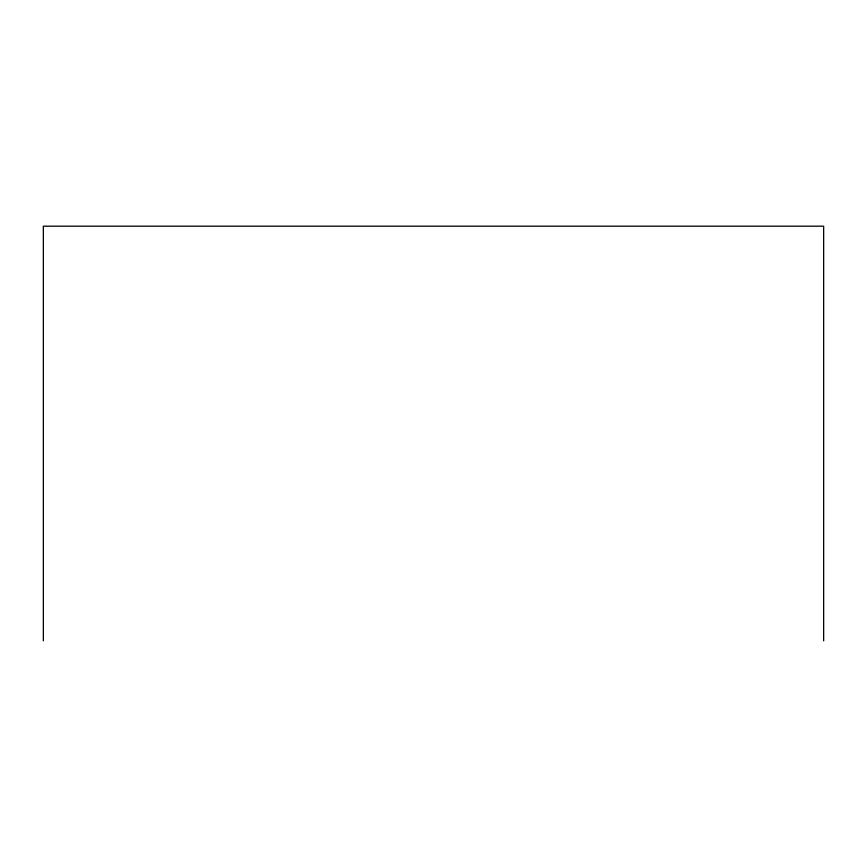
<?xml version="1.0" encoding="UTF-8"?>
<svg xmlns="http://www.w3.org/2000/svg" width="867" height="867" viewBox="0 0 867 867"><rect width="100%" height="100%" fill="white"/><g stroke="black" fill="none" stroke-linecap="round" stroke-linejoin="round"><path stroke-width="1.3" d="M823.65 640.811L823.65 226.189L43.35 226.189L43.35 640.811"/></g></svg>
